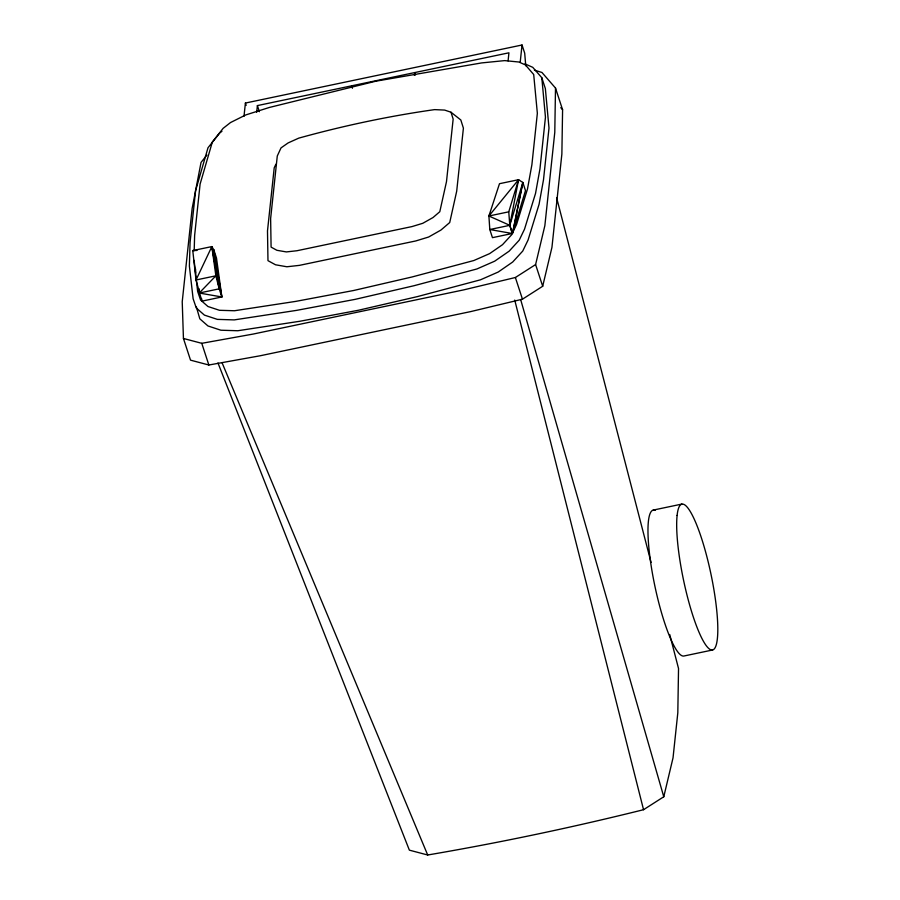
<?xml version="1.0" encoding="UTF-8"?>
<svg xmlns="http://www.w3.org/2000/svg" width="900" height="900" viewBox="0 0 900 900"><rect width="100%" height="100%" fill="white"/><g stroke="black" fill="none" stroke-linecap="round" stroke-linejoin="round"><path stroke-width="1.35" d="M534.42 70.144L541.946 72.472L555.502 88.054L554.783 132.345L544.86 225.653L535.601 264.566L542.689 286.256L522.461 299.194L470.7 311.591L260.291 355.748L208.856 365.006L190.53 360.157L183.442 338.468L182.227 301.748L192.15 208.44L201.037 162.428L206.899 155.059M555.502 88.054L562.59 109.744L561.87 154.035L551.947 247.343L542.689 286.256M194.186 250.729L194.625 235.507L200.104 184.061L212.355 141.941L223.121 128.351L230.535 122.535L245.779 114.93L269.347 107.46L375.907 81.191L481.624 62.921L504.63 60.615L518.918 62.021L525.409 64.913L533.7 74.52L537.356 113.288L531.889 164.745L527.479 189.045L516.555 224.516L511.616 234.787L502.504 244.699L489.645 253.609L473.839 260.528L411.896 277.009L353.644 290.498L295.661 301.399L234.484 310.748L219.465 310.298L207.956 306.506L200.588 300.049L197.651 291.431L194.107 260.381M243.99 116.314L245.407 103.05L522.034 45L524.689 53.134L525.757 65.734M256.68 112.32L257.4 105.593L508.939 52.807L508.084 60.874M414.405 75.341L414.697 72.585L415.496 75.015M520.2 62.246L522.034 45M522.832 182.475L512.46 233.46L509.794 225.326L518.558 179.696L522.832 182.475L525.488 190.609L512.46 233.46L492.457 237.656L489.803 229.523L488.902 216L499.489 183.701L518.558 179.696L508.759 211.826L509.794 225.326L512.235 233.505L489.803 229.523L509.794 225.326L522.832 182.475L512.865 232.178M217.969 362.959L409.365 850.151L427.691 855A1540.598 760.961 -18.1 0 0 643.545 809.707L663.773 796.77L673.031 757.845L677.812 712.822L678.533 668.531L669.724 634.523M275.873 164.25L274.207 167.861L267.491 230.917L267.975 260.662L275.524 264.78L286.875 266.771L299.419 265.365L415.811 240.941L428.625 237.026L440.921 230.074L449.719 222.525L456.694 191.216L463.399 128.16L460.834 120.004L451.001 112.23L444.645 110.081L434.61 109.62A562.14 277.661 -18.1 0 0 298.733 138.139L288.135 142.92L281.014 147.904L277.279 156.004L270.63 218.554L271.091 247.118L276.919 250.301L286.346 251.921L296.91 250.74L412.009 226.586L422.798 223.29L433.012 217.541L439.796 211.714L446.49 181.643L453.15 119.104L451.001 112.23M211.838 246.589L215.876 275.816L196.02 279.979L211.838 246.589L213.817 249.84L216.484 257.974L221.861 296.966L201.87 301.162L196.02 279.979L192.769 250.583L211.838 246.589L219.206 288.832L221.861 296.966L199.215 293.029L198.765 288.968M490.162 213.536L488.902 216L509.794 225.326M518.558 179.696L488.902 216L508.759 211.826M199.215 293.029L215.876 275.816L219.206 288.832L199.215 293.029L198.99 288.968M221.94 131.287L219.724 133.02L207.99 147.78L195.593 190.609L190.08 242.336L189.382 266.051L193.118 298.755L196.279 307.969L204.412 315.113L217.339 319.376L234.248 319.894L296.561 310.376L355.05 299.374L413.809 285.773L476.899 268.976L494.685 261.18L509.13 251.179L519.199 240.21L524.509 229.219L535.534 193.41L539.955 168.919L545.456 117.191L541.811 77.726L532.755 67.331L524.993 63.9M183.442 338.468L201.769 343.316L253.204 334.058L463.613 289.901L515.374 277.504L535.601 264.566M653.209 510.098L681.874 504.079M712.597 649.991L683.933 656.01A74.509 14.018 78.1 0 1 653.929 581.445A74.509 14.018 78.1 0 1 655.144 510.39M192.769 250.583L196.987 250.436M560.779 107.663L562.59 109.744M222.086 362.801L427.691 855M541.811 77.726L545.355 88.571L549 128.036L543.499 179.764L539.077 204.255L528.053 240.064L522.743 251.055L512.685 262.024L498.229 272.025L480.454 279.821L417.353 296.618L358.594 310.219L300.105 321.221L237.791 330.739L220.894 330.221L207.956 325.957L199.822 318.814L196.357 306.866M515.374 277.504L522.461 299.194M351.63 85.815L352.429 88.256M257.4 105.593L259.391 111.69M245.407 103.05L246.161 105.367M201.769 343.316L208.856 365.006M520.65 299.554L663.773 796.77M556.661 197.888L651.06 562.433M514.733 300.082L643.545 809.707M221.861 296.966L213.817 249.84L219.206 288.832M201.566 298.451L201.87 301.162M195.547 268.965L195.727 273.094M195.907 277.222L196.02 279.979M677.115 515.475A74.509 14.018 78.1 0 0 693.067 616.23A74.509 14.018 78.1 0 0 717.367 638.64A74.509 14.018 78.1 0 0 701.404 537.885A74.509 14.018 78.1 0 0 677.104 515.441"/></g></svg>
